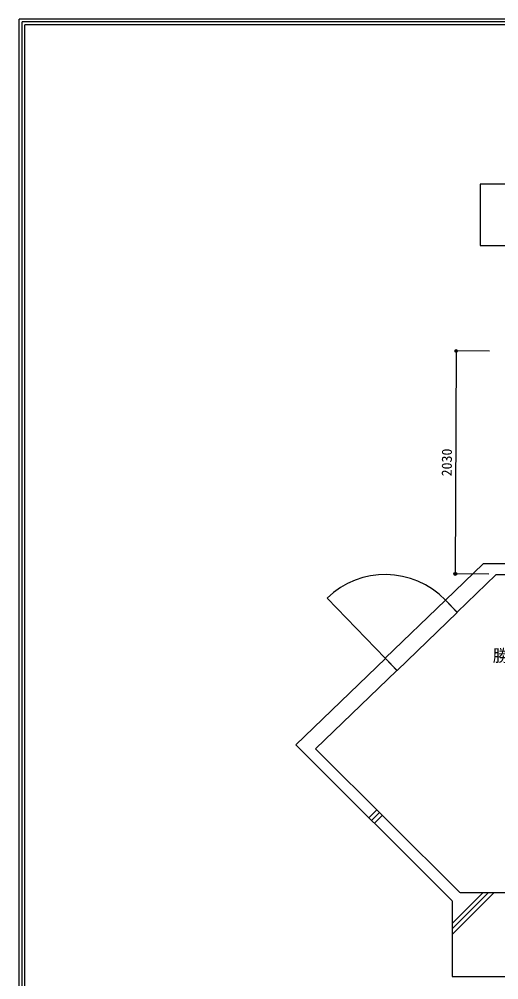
# Model space of a CAD drawing. Units: millimetres at full size, sheet at 1:50. Extents: x -9750 to 9750, y -6680 to 6675.
# Drawn here: x -9750 to -5449, y -1944 to 6675 of the extents above; entities that cross this region are included whole.
import ezdxf
from ezdxf.enums import TextEntityAlignment as Align

# ---------------------------------------------------------------- set-up
doc = ezdxf.new("R2010")
doc.units = ezdxf.units.MM
doc.header["$LTSCALE"] = 50
for name, color, linetype in [('0-1_用紙枠', 4, 'Continuous'), ('0-4_スペース', 4, 'Continuous'), ('0-5_柱', 7, 'Continuous'), ('0-6_壁', 4, 'Continuous'), ('0-7_建具', 7, 'Continuous')]:
    doc.layers.add(name, color=color, linetype=linetype)
doc.styles.add('ＭＳ ゴシック', font='')
doc.styles.get('ＭＳ ゴシック').set_extended_font_data('MS Gothic')

msp = doc.modelspace()

# ---------------------------------------------------------------- linework, layer by layer
at = {"layer": '0-1_用紙枠', "color": 3}
for p, q in [((-9750, -6679.91), (-9750, 6675)), ((9725, 6650), (-9725, 6650)), ((-9725, -6650), (-9725, 6650)), ((9700, 6625), (-9700, 6625)), ((-9700, -6625), (-9700, 6625))]:
    msp.add_line(p, q, dxfattribs=at)
at = {"layer": '0-1_用紙枠'}
msp.add_line((-5530.72, 3696.71), (-5830.72, 3697.91), dxfattribs=at)
at = {"layer": '0-1_用紙枠', "color": 3}
msp.add_lwpolyline([(-9750, -6675), (9750, -6675), (9750, 6675), (-9750, 6675)], dxfattribs=at)
at = {"layer": '0-1_用紙枠'}
msp.add_circle((-5830.72, 3697.91), 12.5, dxfattribs=at)
for points in [[(-5818.22, 3697.91), (-5839.56, 3706.75), (-5841.11, 3704.85)], [(-5818.22, 3697.91), (-5837.66, 3708.3), (-5839.56, 3706.75)], [(-5818.22, 3697.91), (-5835.5, 3709.46), (-5837.66, 3708.3)], [(-5818.22, 3697.91), (-5833.16, 3710.17), (-5835.5, 3709.46)], [(-5818.22, 3697.91), (-5830.72, 3710.41), (-5833.16, 3710.17)], [(-5818.22, 3697.91), (-5828.28, 3710.17), (-5830.72, 3710.41)], [(-5818.22, 3697.91), (-5825.93, 3709.46), (-5828.28, 3710.17)], [(-5818.22, 3697.91), (-5823.77, 3708.3), (-5825.93, 3709.46)], [(-5818.22, 3697.91), (-5821.88, 3706.75), (-5823.77, 3708.3)], [(-5818.22, 3697.91), (-5820.32, 3704.85), (-5821.88, 3706.75)], [(-5818.22, 3697.91), (-5842.98, 3700.35), (-5843.22, 3697.91)], [(-5818.22, 3697.91), (-5843.22, 3697.91), (-5842.98, 3695.47)], [(-5818.22, 3697.91), (-5842.27, 3702.69), (-5842.98, 3700.35)], [(-5818.22, 3697.91), (-5842.98, 3695.47), (-5842.27, 3693.13)], [(-5818.22, 3697.91), (-5841.11, 3704.85), (-5842.27, 3702.69)], [(-5818.22, 3697.91), (-5842.27, 3693.13), (-5841.11, 3690.96)], [(-5818.22, 3697.91), (-5841.11, 3690.96), (-5839.56, 3689.07)], [(-5818.22, 3697.91), (-5839.56, 3689.07), (-5837.66, 3687.52)], [(-5818.22, 3697.91), (-5837.66, 3687.52), (-5835.5, 3686.36)], [(-5818.22, 3697.91), (-5835.5, 3686.36), (-5833.16, 3685.65)], [(-5818.22, 3697.91), (-5833.16, 3685.65), (-5830.72, 3685.41)], [(-5818.22, 3697.91), (-5830.72, 3685.41), (-5828.28, 3685.65)], [(-5818.22, 3697.91), (-5828.28, 3685.65), (-5825.93, 3686.36)], [(-5818.22, 3697.91), (-5825.93, 3686.36), (-5823.77, 3687.52)], [(-5818.22, 3697.91), (-5823.77, 3687.52), (-5821.88, 3689.07)], [(-5818.22, 3697.91), (-5821.88, 3689.07), (-5820.32, 3690.96)], [(-5818.22, 3697.91), (-5819.17, 3702.69), (-5820.32, 3704.85)], [(-5818.22, 3697.91), (-5820.32, 3690.96), (-5819.17, 3693.13)], [(-5818.22, 3697.91), (-5818.46, 3700.35), (-5819.17, 3702.69)], [(-5818.22, 3697.91), (-5819.17, 3693.13), (-5818.46, 3695.47)]]:
    msp.add_solid(points, dxfattribs=at)

# ---------------------------------------------------------------- texts
at = {"layer": '0-1_用紙枠', "style": 'ＭＳ ゴシック'}
msp.add_text('2030', height=91.64, rotation=89.771, dxfattribs=at).set_placement((-5842.72, 2572.65), align=Align.BOTTOM_LEFT)

# ---------------------------------------------------------------- next in the draw order: wipeouts: each hides what was drawn before it
for points in [[(-5615.77, 4645.05), (-5115.77, 4645.05), (-5115.77, 5195.05), (-5115.77, 5195.05)], [(-5796.53, -1164.95), (-3464.77, -1164.95), (-3464.77, 127.09), (-3464.77, 127.09)]]:
    msp.add_wipeout(points)

# ---------------------------------------------------------------- next in the draw order: wipeouts: each hides what was drawn before it
for points in [[(-5615.77, 4645.05), (-5115.77, 5195.05), (-5615.77, 5195.05), (-5615.77, 5195.05)], [(-5796.53, -1164.95), (-3464.77, 127.09), (-7091.4, 127.09), (-7091.4, 127.09)]]:
    msp.add_wipeout(points)

# ---------------------------------------------------------------- next in the draw order: linework, layer by layer
at = {"layer": '0-5_柱', "color": 3}
msp.add_lwpolyline([(-5115.77, 5195.05), (-5615.77, 5195.05), (-5615.77, 4645.05), (-5265.77, 4645.05)], dxfattribs=at)
at = {"layer": '0-5_柱'}
msp.add_solid([(-5615.77, 4645.05), (-5615.77, 5195.05), (-5615.77, 5195.05)], dxfattribs=at)

# ---------------------------------------------------------------- next in the draw order: wipeouts: each hides what was drawn before it
msp.add_wipeout([(-5796.53, -1164.95), (-7091.4, 127.09), (-7091.4, 127.09), (-7091.4, 127.09)])

# ---------------------------------------------------------------- next in the draw order: wipeouts: each hides what was drawn before it
msp.add_wipeout([(-7091.4, 127.09), (-5114.57, 127.09), (-5114.57, 1780.2), (-5114.57, 1780.2)])

# ---------------------------------------------------------------- next in the draw order: wipeouts: each hides what was drawn before it
msp.add_wipeout([(-7091.4, 127.09), (-5114.57, 1780.2), (-5381.13, 1780.2), (-5381.13, 1780.2)])

# ---------------------------------------------------------------- next in the draw order: wipeouts: each hides what was drawn before it
msp.add_wipeout([(-7091.4, 127.09), (-5381.13, 1780.2), (-5381.13, 1780.2), (-5381.13, 1780.2)])

# ---------------------------------------------------------------- next in the draw order: wipeouts: each hides what was drawn before it
at = {"color": 7}
msp.add_wipeout([(-5115.77, 1689.14), (-5265.77, 1789.14), (-5587.71, 1789.14), (-5587.71, 1789.14)], dxfattribs=at)

# ---------------------------------------------------------------- next in the draw order: wipeouts: each hides what was drawn before it
msp.add_wipeout([(-5115.77, 1689.14), (-5587.71, 1789.14), (-5475.33, 1689.14), (-5475.33, 1689.14)], dxfattribs=at)

# ---------------------------------------------------------------- next in the draw order: linework, layer by layer
at = {"layer": '0-6_壁', "color": 3}
for p, q in [((-5265.77, 1789.14), (-5587.71, 1789.14)), ((-5123.77, 1689.14), (-5475.33, 1689.14))]:
    msp.add_line(p, q, dxfattribs=at)
at = {"layer": '0-6_壁', "color": 7}
msp.add_solid([(-5115.77, 1689.14), (-5475.33, 1689.14), (-5475.33, 1689.14)], dxfattribs=at)

# ---------------------------------------------------------------- next in the draw order: wipeouts: each hides what was drawn before it
at = {"color": 7}
msp.add_wipeout([(-5475.33, 1689.14), (-5587.71, 1789.14), (-7269.52, 163.55), (-7269.52, 163.55)], dxfattribs=at)

# ---------------------------------------------------------------- next in the draw order: wipeouts: each hides what was drawn before it
msp.add_wipeout([(-5475.33, 1689.14), (-7269.52, 163.55), (-7091.4, 127.09), (-7091.4, 127.09)], dxfattribs=at)

# ---------------------------------------------------------------- next in the draw order: wipeouts: each hides what was drawn before it
msp.add_wipeout([(-5475.33, 1689.14), (-7091.4, 127.09), (-7091.4, 127.09), (-7091.4, 127.09)], dxfattribs=at)

# ---------------------------------------------------------------- next in the draw order: linework, layer by layer
at = {"layer": '0-1_用紙枠'}
for p in [(-5830.72, 3697.91), (-5538.72, 1696.14)]:
    msp.add_line(p, (-5838.72, 1697.34), dxfattribs=at)
msp.add_circle((-5838.72, 1697.34), 12.5, dxfattribs=at)
for points in [[(-5826.22, 1697.34), (-5850.98, 1699.77), (-5851.22, 1697.34)], [(-5826.22, 1697.34), (-5851.22, 1697.34), (-5850.98, 1694.9)], [(-5826.22, 1697.34), (-5850.27, 1702.12), (-5850.98, 1699.77)], [(-5826.22, 1697.34), (-5850.98, 1694.9), (-5850.27, 1692.55)], [(-5826.22, 1697.34), (-5849.11, 1704.28), (-5850.27, 1702.12)], [(-5826.22, 1697.34), (-5850.27, 1692.55), (-5849.11, 1690.39)], [(-5826.22, 1697.34), (-5847.56, 1706.17), (-5849.11, 1704.28)], [(-5826.22, 1697.34), (-5849.11, 1690.39), (-5847.56, 1688.5)], [(-5826.22, 1697.34), (-5845.66, 1707.73), (-5847.56, 1706.17)], [(-5826.22, 1697.34), (-5847.56, 1688.5), (-5845.66, 1686.94)], [(-5826.22, 1697.34), (-5843.5, 1708.88), (-5845.66, 1707.73)], [(-5826.22, 1697.34), (-5845.66, 1686.94), (-5843.5, 1685.79)], [(-5826.22, 1697.34), (-5841.16, 1709.6), (-5843.5, 1708.88)], [(-5826.22, 1697.34), (-5843.5, 1685.79), (-5841.16, 1685.08)], [(-5826.22, 1697.34), (-5838.72, 1709.84), (-5841.16, 1709.6)], [(-5826.22, 1697.34), (-5841.16, 1685.08), (-5838.72, 1684.84)], [(-5826.22, 1697.34), (-5836.28, 1709.6), (-5838.72, 1709.84)], [(-5826.22, 1697.34), (-5838.72, 1684.84), (-5836.28, 1685.08)], [(-5826.22, 1697.34), (-5833.93, 1708.88), (-5836.28, 1709.6)], [(-5826.22, 1697.34), (-5836.28, 1685.08), (-5833.93, 1685.79)], [(-5826.22, 1697.34), (-5831.77, 1707.73), (-5833.93, 1708.88)], [(-5826.22, 1697.34), (-5833.93, 1685.79), (-5831.77, 1686.94)], [(-5826.22, 1697.34), (-5829.88, 1706.17), (-5831.77, 1707.73)], [(-5826.22, 1697.34), (-5831.77, 1686.94), (-5829.88, 1688.5)], [(-5826.22, 1697.34), (-5828.32, 1704.28), (-5829.88, 1706.17)], [(-5826.22, 1697.34), (-5829.88, 1688.5), (-5828.32, 1690.39)], [(-5826.22, 1697.34), (-5827.17, 1702.12), (-5828.32, 1704.28)], [(-5826.22, 1697.34), (-5828.32, 1690.39), (-5827.17, 1692.55)], [(-5826.22, 1697.34), (-5826.46, 1699.77), (-5827.17, 1702.12)], [(-5826.22, 1697.34), (-5827.17, 1692.55), (-5826.46, 1694.9)]]:
    msp.add_solid(points, dxfattribs=at)
at = {"layer": '0-6_壁', "color": 3}
for p, q in [((-5587.71, 1789.14), (-5926.84, 1461.35)), ((-5475.33, 1689.14), (-5822.59, 1353.49)), ((-6466.1, 940.11), (-7269.52, 163.55)), ((-6361.86, 832.25), (-7091.4, 127.09))]:
    msp.add_line(p, q, dxfattribs=at)

# ---------------------------------------------------------------- next in the draw order: texts
at = {"layer": '0-4_スペース', "style": 'ＭＳ ゴシック'}
msp.add_text('勝手口', height=110, dxfattribs=at).set_placement((-5503.09, 877.55), align=Align.BOTTOM_LEFT)

# ---------------------------------------------------------------- next in the draw order: wipeouts: each hides what was drawn before it
msp.add_wipeout([(-6467.49, 941.54), (-6360.47, 830.81), (-5821.2, 1352.06), (-5821.2, 1352.06)])
at = {"color": 7}
msp.add_wipeout([(-7091.4, 127.09), (-7269.52, 163.55), (-5865.77, -1237.13), (-5865.77, -1237.13)], dxfattribs=at)

# ---------------------------------------------------------------- next in the draw order: wipeouts: each hides what was drawn before it
msp.add_wipeout([(-6467.49, 941.54), (-5821.2, 1352.06), (-5928.23, 1462.79), (-5928.23, 1462.79)])
msp.add_wipeout([(-7091.4, 127.09), (-5865.77, -1237.13), (-5796.53, -1164.95), (-5796.53, -1164.95)], dxfattribs=at)

# ---------------------------------------------------------------- next in the draw order: wipeouts: each hides what was drawn before it
msp.add_wipeout([(-6467.49, 941.54), (-5928.23, 1462.79), (-5928.23, 1462.79), (-5928.23, 1462.79)])
msp.add_wipeout([(-7091.4, 127.09), (-5796.53, -1164.95), (-5796.53, -1164.95), (-5796.53, -1164.95)], dxfattribs=at)

# ---------------------------------------------------------------- next in the draw order: linework, layer by layer
at = {"layer": '0-6_壁', "color": 3}
for p, q in [((-7269.52, 163.55), (-5865.77, -1237.13)), ((-7091.4, 127.09), (-5796.53, -1164.95))]:
    msp.add_line(p, q, dxfattribs=at)
at = {"layer": '0-6_壁'}
for p, q in [((-6614.52, -490.02), (-6543.81, -419.31)), ((-6589.74, -514.74), (-6519.03, -444.03)), ((-6564.97, -539.46), (-6494.26, -468.75))]:
    msp.add_line(p, q, dxfattribs=at)
at = {"layer": '0-7_建具', "color": 4}
msp.add_line((-6467.49, 941.54), (-6988.74, 1480.81), dxfattribs=at)
at = {"layer": '0-7_建具'}
for p, q in [((-6467.49, 941.54), (-5928.23, 1462.79)), ((-5928.23, 1462.79), (-5821.2, 1352.06)), ((-5822.59, 1353.49), (-5926.84, 1461.35)), ((-6360.47, 830.81), (-5821.2, 1352.06)), ((-6467.49, 941.54), (-6360.47, 830.81)), ((-6466.1, 940.11), (-6361.86, 832.25))]:
    msp.add_line(p, q, dxfattribs=at)
at = {"layer": '0-7_建具', "color": 4}
msp.add_arc((-6467.49, 941.54), 750, 44.02631, 134.02631, dxfattribs=at)

# ---------------------------------------------------------------- next in the draw order: wipeouts: each hides what was drawn before it
msp.add_wipeout([(-5865.77, -1914.95), (-5265.77, -1914.95), (-5265.77, -1164.95), (-5265.77, -1164.95)])

# ---------------------------------------------------------------- next in the draw order: wipeouts: each hides what was drawn before it
msp.add_wipeout([(-5865.77, -1914.95), (-5265.77, -1164.95), (-5865.77, -1164.95), (-5865.77, -1164.95)])

# ---------------------------------------------------------------- next in the draw order: linework, layer by layer
at = {"layer": '0-5_柱', "color": 4}
for p, q in [((-5865.77, -1537.32), (-5493.4, -1164.95)), ((-5865.77, -1487.82), (-5542.9, -1164.95)), ((-5865.77, -1438.32), (-5592.39, -1164.95))]:
    msp.add_line(p, q, dxfattribs=at)
at = {"layer": '0-5_柱', "color": 3}
for points in [[(-5265.77, -1764.95), (-5265.77, -1164.95), (-5796.53, -1164.95)], [(-5865.77, -1237.13), (-5865.77, -1914.95), (-5265.77, -1914.95)]]:
    msp.add_lwpolyline(points, dxfattribs=at)
at = {"layer": '0-5_柱'}
msp.add_solid([(-5865.77, -1914.95), (-5865.77, -1164.95), (-5865.77, -1164.95)], dxfattribs=at)

doc.saveas('drawing.dxf')
